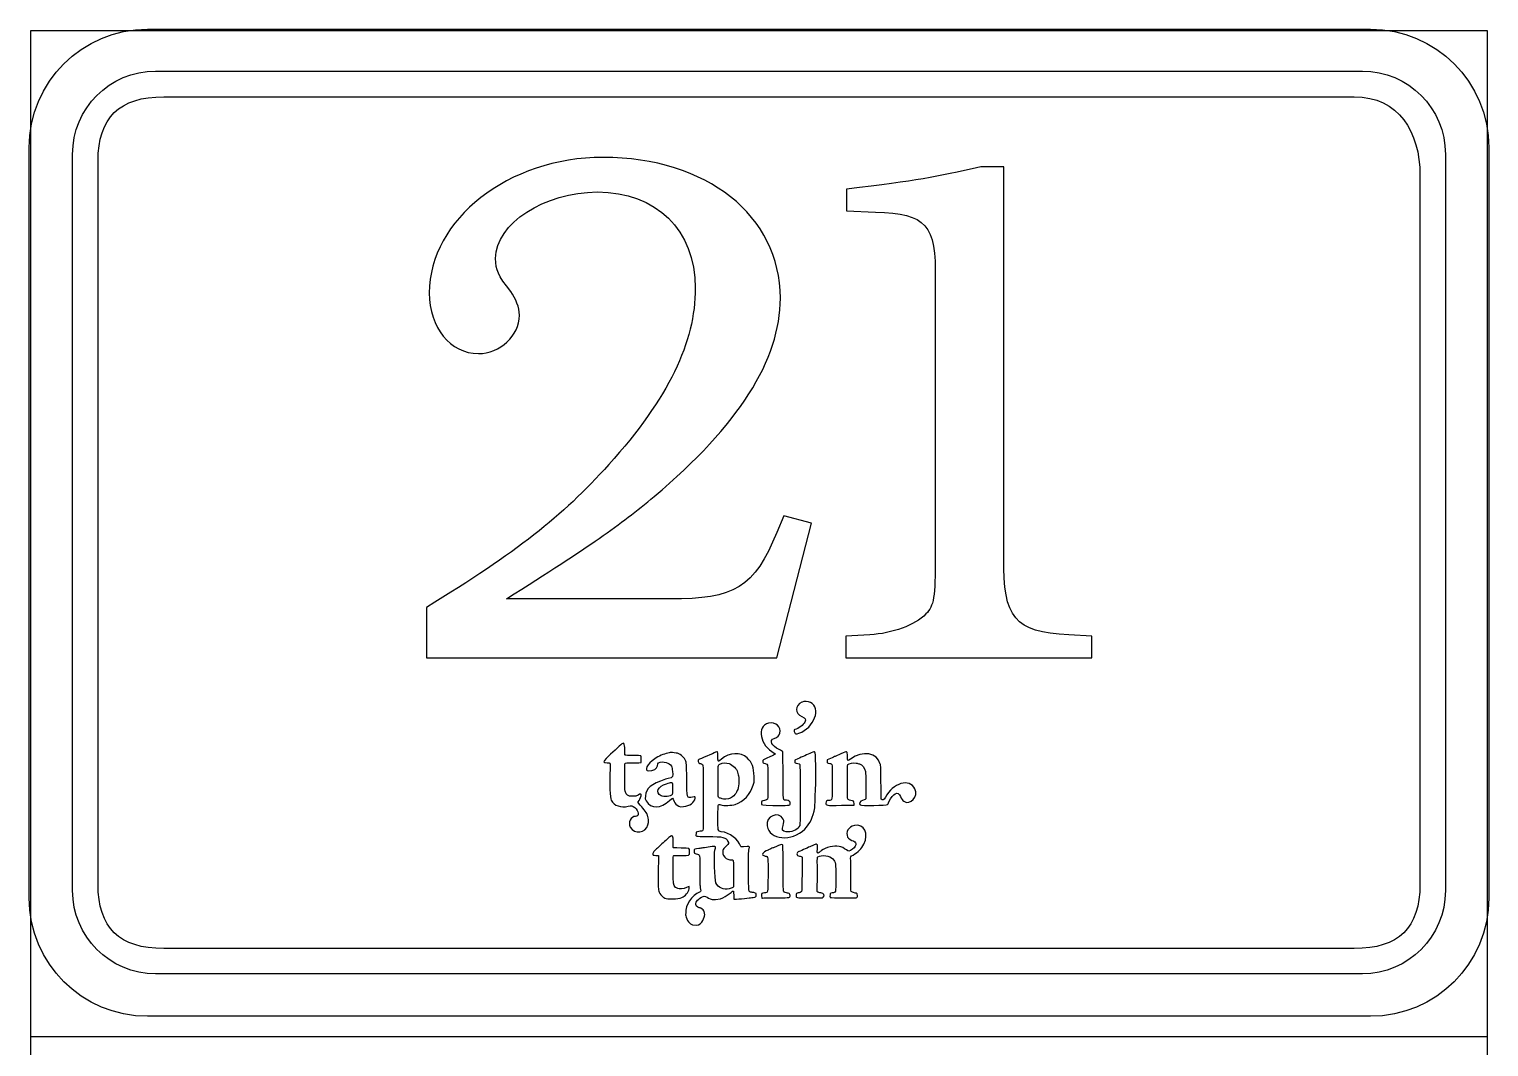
# Model space of a CAD drawing. Header units: millimetres. Extents: x 0 to 115, y 10 to 901.
# Drawn here: x -0.1 to 115.1, y 820.4 to 900.7 of the extents above; entities that cross this region are included whole.
import ezdxf

# ---------------------------------------------------------------- set-up
doc = ezdxf.new("R2010")
doc.units = ezdxf.units.MM
doc.layers.add('1', color=7, linetype='CONTINUOUS')

msp = doc.modelspace()

# ---------------------------------------------------------------- linework, layer by layer
at = {"layer": '1', "color": 7}
for p, q in [((0, 900.64166), (114.999971, 900.64166)), ((0, 9.610394), (0, 900.64166)), ((114.999971, 900.64166), (114.999971, 9.610394)), ((9.864019, 897.428207), (105.140122, 897.428207)), ((9.864019, 897.428207), (9.864019, 897.428207)), ((10.503252, 895.398324), (104.500888, 895.398324)), ((10.503252, 895.398324), (10.503252, 895.398324)), ((3.30588, 832.723826), (3.30588, 890.852077)), ((111.69826, 890.852077), (111.69826, 832.723826)), ((5.317772, 833.222654), (5.317772, 890.313385)), ((76.829706, 889.872413), (75.009373, 889.872413)), ((76.829706, 859.00577), (76.829706, 889.872413)), ((109.686369, 889.191552), (109.686369, 833.222654)), ((64.423217, 888.107113), (64.423217, 886.398258)), ((64.423217, 886.398258), (66.699692, 886.283958)), ((71.423739, 880.931613), (71.423739, 859.12007)), ((59.471981, 862.308828), (58.902951, 860.99967)), ((61.635567, 861.739797), (59.471981, 862.308828)), ((58.902951, 851.090142), (61.635567, 861.739797)), ((50.480382, 855.760214), (37.562718, 855.760214)), ((31.245527, 855.076884), (31.245527, 851.090142)), ((66.244962, 852.913298), (64.366773, 852.798998)), ((83.773783, 852.798998), (81.952039, 852.913298)), ((64.366773, 852.798998), (64.366773, 851.090142)), ((83.773783, 851.090142), (83.773783, 852.798998)), ((31.245527, 851.090142), (58.902951, 851.090142)), ((64.366773, 851.090142), (83.773783, 851.090142)), ((60.570179, 843.13324), (60.323587, 843.023173)), ((60.323587, 843.023173), (60.323587, 842.914165)), ((63.158156, 843.158287), (62.885459, 843.028817)), ((62.885459, 843.028817), (62.885459, 842.908873)), ((57.04099, 841.04409), (57.115426, 841.28539)), ((57.115426, 841.28539), (57.111545, 841.729184)), ((58.200218, 841.862887), (58.200218, 841.158742)), ((47.786218, 840.170612), (47.510698, 840.169201)), ((47.956962, 840.264451), (47.786218, 840.170612)), ((48.538693, 840.191426), (48.515057, 839.966706)), ((58.200218, 841.158742), (58.194573, 841.055379)), ((58.201276, 840.855354), (58.194573, 840.397801)), ((58.204098, 840.926967), (58.201276, 840.855354)), ((65.936281, 840.971065), (65.940515, 839.956829)), ((48.515057, 839.966706), (48.606073, 839.805487)), ((51.162301, 839.389209), (51.301648, 839.324651)), ((51.301648, 839.324651), (51.537304, 839.347934)), ((64.018228, 839.449887), (65.008828, 839.463645)), ((65.008828, 839.463645), (65.008828, 839.598759)), ((65.940515, 839.956829), (65.892184, 839.916965)), ((60.724695, 837.856743), (60.659784, 837.751968)), ((60.744098, 838.43424), (60.724695, 837.856743)), ((52.537782, 837.337454), (52.530726, 837.180115)), ((52.647848, 837.369204), (52.537782, 837.337454)), ((62.119226, 836.321807), (62.064192, 836.357437)), ((62.109701, 836.003248), (62.119226, 836.321807)), ((49.355726, 835.490662), (49.559632, 835.478315)), ((49.559632, 835.478315), (49.557162, 835.171045)), ((55.488062, 834.054857), (55.495118, 833.008871)), ((54.072718, 832.012626), (54.455834, 832.066248)), ((54.455834, 832.066248), (54.636457, 832.155854)), ((55.495118, 833.008871), (55.443965, 832.967596)), ((57.268531, 832.497696), (57.148587, 832.537559)), ((57.275234, 832.373518), (57.268531, 832.497696)), ((61.501865, 832.149151), (62.521745, 832.142096)), ((62.09312, 832.646568), (62.106879, 833.196196)), ((62.146742, 832.605293), (62.09312, 832.646568)), ((62.521745, 832.142096), (62.572545, 832.194659)), ((104.500888, 828.138773), (10.503252, 828.138773)), ((105.140122, 826.146285), (9.864019, 826.146285)), ((0, 821.185524), (115.010869, 821.185524))]:
    msp.add_line(p, q, dxfattribs=at)
at = {"layer": '1', "color": 1}
for p, q in [((9.224645, 900.735499), (105.779526, 900.735499)), ((9.224645, 900.735499), (9.224645, 900.735499)), ((-0.119865, 832.140684), (-0.119865, 891.385477)), ((115.124035, 891.385477), (115.124035, 832.140684)), ((105.779526, 822.792074), (9.224645, 822.792074))]:
    msp.add_line(p, q, dxfattribs=at)
for points in [[(-0.119865, 891.385477), (-0.119865, 896.565313), (4.047196, 900.735499), (9.224645, 900.735499)], [(105.779526, 900.735499), (110.956975, 900.735499), (115.124035, 896.565313), (115.124035, 891.385477)], [(9.224645, 822.792074), (4.047196, 822.792074), (-0.119865, 826.96226), (-0.119865, 832.140684)], [(115.124035, 832.140684), (115.124035, 826.96226), (110.956975, 822.792074), (105.779526, 822.792074)]]:
    msp.add_open_spline(points, degree=3, dxfattribs=at)
at = {"layer": '1', "color": 7}
for points in [[(3.30588, 890.852077), (3.30588, 894.495566), (6.231466, 897.428207), (9.864019, 897.428207)], [(105.140122, 897.428207), (108.772674, 897.428207), (111.69826, 894.495566), (111.69826, 890.852077)], [(5.317772, 890.313385), (5.317772, 893.750146), (7.005814, 895.398324), (10.503252, 895.398324)], [(104.500888, 895.398324), (107.998327, 895.398324), (109.686369, 892.629724), (109.686369, 889.191552)], [(45.188715, 890.612188), (37.733463, 890.612188), (31.473068, 885.714927), (31.473068, 879.906441)], [(59.187995, 879.508155), (59.187995, 885.999972), (53.383743, 890.612188), (45.188715, 890.612188)], [(75.009373, 889.872413), (71.309439, 889.017985), (70.114581, 888.790444), (64.423217, 888.107113)], [(36.70829, 882.640469), (36.70829, 885.373085), (40.578968, 887.879572), (44.732574, 887.879572)], [(44.732574, 887.879572), (49.399823, 887.879572), (52.472871, 884.860499), (52.472871, 880.304727)], [(66.699692, 886.283958), (70.740056, 886.170716), (71.480184, 885.316641), (71.423739, 880.931613)], [(37.904207, 880.020741), (36.879035, 881.3299), (36.70829, 881.671741), (36.70829, 882.640469)], [(31.473068, 879.906441), (31.473068, 877.172414), (33.124068, 875.123127), (35.342688, 875.123127)], [(38.586479, 878.141141), (38.586479, 878.766616), (38.302493, 879.4503), (37.904207, 880.020741)], [(52.472871, 880.304727), (52.472871, 875.977555), (50.36714, 871.648972), (45.643446, 866.352014)], [(49.229079, 863.846586), (55.887759, 869.427883), (59.187995, 874.610541), (59.187995, 879.508155)], [(35.342688, 875.123127), (37.049779, 875.123127), (38.586479, 876.546586), (38.586479, 878.141141)], [(45.643446, 866.352014), (41.886715, 862.195939), (38.415735, 859.461911), (31.245527, 855.076884)], [(37.562718, 855.760214), (44.334287, 860.030942), (46.440018, 861.512256), (49.229079, 863.846586)], [(58.902951, 860.99967), (57.139062, 856.671086), (55.545918, 855.70377), (50.480382, 855.760214)], [(71.423739, 859.12007), (71.423739, 855.873456), (71.309439, 855.191184), (70.683612, 854.564298)], [(81.952039, 852.913298), (77.684134, 853.140839), (76.773261, 854.222456), (76.829706, 859.00577)], [(70.683612, 854.564298), (69.772739, 853.653425), (68.065295, 853.026187), (66.244962, 852.913298)], [(60.896851, 847.606462), (60.332054, 847.322476), (60.329231, 846.689945), (60.894029, 846.455701)], [(60.65167, 845.141251), (61.861345, 845.553295), (62.45119, 847.139384), (61.556898, 847.577534)], [(61.556898, 847.577534), (61.386154, 847.661495), (61.038667, 847.676664), (60.898262, 847.606462)], [(58.252429, 845.932178), (57.28229, 845.711692), (57.583915, 844.146065), (58.707159, 843.574212)], [(59.155187, 845.150776), (59.297004, 845.638667), (58.810523, 846.060237), (58.251018, 845.932178)], [(61.124392, 846.023195), (61.02244, 845.809412), (60.612865, 845.507787), (60.323587, 845.43194)], [(60.894029, 846.455701), (61.183659, 846.335756), (61.228815, 846.247562), (61.124392, 846.023195)], [(58.693401, 844.735909), (58.982679, 844.843506), (59.094509, 844.944048), (59.155187, 845.150776)], [(60.323587, 845.43194), (60.265731, 845.41677), (60.26432, 845.307762), (60.323587, 845.179703)], [(60.323587, 845.179703), (60.37474, 845.066815), (60.416015, 845.06117), (60.65167, 845.141251)], [(46.586068, 844.218031), (46.320073, 843.982376), (45.555251, 843.282112), (45.429662, 843.159698)], [(46.898629, 843.823626), (46.897571, 844.395478), (46.852062, 844.453687), (46.584657, 844.218031)], [(46.922265, 843.410523), (46.907096, 843.421459), (46.898629, 843.559042), (46.898629, 843.823626)], [(50.480382, 843.608784), (50.468034, 843.60314), (50.383721, 843.58409), (50.294115, 843.567509)], [(50.950282, 843.581267), (50.795765, 843.605962), (50.507898, 843.622542), (50.480382, 843.608784)], [(54.058959, 843.637712), (53.947482, 843.579856), (52.824237, 843.090554), (52.740276, 843.064448)], [(54.257573, 843.309629), (54.256162, 843.724495), (54.249107, 843.736842), (54.06037, 843.637712)], [(56.578145, 843.190037), (56.059915, 843.669462), (55.162801, 843.631009), (54.533093, 843.100431)], [(59.093098, 843.845851), (58.48244, 844.137951), (58.282768, 844.581745), (58.693401, 844.735909)], [(59.375673, 843.686042), (59.365795, 843.704034), (59.239148, 843.775648), (59.093098, 843.845851)], [(59.40319, 841.832548), (59.396134, 842.834437), (59.383787, 843.668051), (59.375673, 843.686042)], [(61.626042, 843.58797), (61.506098, 843.53717), (61.274323, 843.43804), (61.111692, 843.368895)], [(61.970354, 842.973431), (61.950951, 843.792229), (61.97882, 843.741076), (61.626042, 843.58797)], [(64.482484, 843.300104), (64.465903, 843.760479), (64.503298, 843.745309), (63.969898, 843.509654)], [(67.081398, 842.708848), (66.825281, 843.607373), (65.692512, 843.79752), (64.736131, 843.105723)], [(45.429662, 843.159698), (45.180249, 842.915576), (45.206707, 842.80939), (45.509743, 842.80939)], [(45.509743, 842.80939), (45.789496, 842.80939), (45.786674, 842.816445), (45.735874, 841.963429)], [(46.934612, 840.561843), (46.897571, 840.709304), (46.884871, 842.708848), (46.922265, 842.766704)], [(47.551973, 843.385476), (47.22001, 843.39112), (46.936023, 843.402056), (46.922265, 843.410523)], [(46.922265, 842.766704), (46.937435, 842.791751), (47.062671, 842.798454), (47.549151, 842.805509)], [(47.549151, 842.805509), (47.962607, 842.810801), (48.167923, 842.82209), (48.188737, 842.838317)], [(48.174979, 843.35937), (48.165101, 843.368895), (47.885348, 843.380184), (47.551973, 843.385476)], [(48.188737, 842.838317), (48.221546, 842.866187), (48.209198, 843.326209), (48.174979, 843.35937)], [(49.279879, 843.131829), (48.669573, 842.704967), (48.392643, 842.171567), (48.77964, 842.171567)], [(48.77964, 842.171567), (49.177926, 842.171567), (49.452387, 842.331376), (49.475671, 842.579379)], [(50.294115, 843.567509), (49.951215, 843.501187), (49.579035, 843.341379), (49.279879, 843.131829)], [(49.475671, 842.579379), (49.497896, 842.807979), (49.58609, 842.874301), (49.860198, 842.874301)], [(49.860198, 842.874301), (50.292704, 842.874301), (50.643012, 842.638645), (50.644423, 842.345134)], [(51.672418, 843.039754), (51.549651, 843.308217), (51.246615, 843.53717), (50.950282, 843.581267)], [(51.793421, 841.515401), (51.790951, 842.797042), (51.793421, 842.770937), (51.672418, 843.039754)], [(52.740276, 843.064448), (52.628798, 843.028817), (52.708526, 842.765292), (52.829882, 842.765292)], [(52.829882, 842.765292), (52.908551, 842.765292), (53.036609, 842.69509), (53.075062, 842.63159)], [(53.075062, 842.63159), (53.094465, 842.598781), (53.101168, 837.759023), (53.082118, 837.585456)], [(54.279445, 842.973431), (54.267098, 843.00377), (54.257573, 843.156876), (54.257573, 843.309629)], [(54.26992, 841.359826), (54.267098, 842.715904), (54.257573, 842.620654), (54.420204, 842.706026)], [(54.533093, 843.100431), (54.294615, 842.898995), (54.305904, 842.903229), (54.279445, 842.973431)], [(54.420204, 842.706026), (54.621287, 842.810801), (54.913387, 842.82597), (55.150454, 842.742009)], [(55.150454, 842.742009), (55.442554, 842.640056), (55.759701, 842.317617), (55.80909, 842.071026)], [(57.111545, 841.729184), (57.10449, 842.442854), (56.959851, 842.835848), (56.578145, 843.190037)], [(58.122959, 843.180159), (57.836151, 843.061626), (57.804401, 843.036931), (57.805812, 842.918398)], [(57.805812, 842.918398), (57.805812, 842.80692), (57.826626, 842.787517), (57.990668, 842.751534)], [(57.990668, 842.751534), (58.204098, 842.700734), (58.200218, 842.724017), (58.200218, 841.862887)], [(58.707159, 843.574212), (58.864145, 843.494484), (58.829926, 843.470848), (58.122959, 843.180159)], [(60.323587, 842.914165), (60.323587, 842.793162), (60.330642, 842.784695), (60.557831, 842.742009)], [(60.557831, 842.742009), (60.633679, 842.72684), (60.708115, 842.700734), (60.723284, 842.681331)], [(61.111692, 843.368895), (60.949415, 843.300104), (60.705292, 843.195329), (60.570179, 843.13324)], [(60.723284, 842.681331), (60.757856, 842.638645), (60.773026, 839.338409), (60.744098, 838.43424)], [(61.986934, 842.281634), (61.986934, 842.301037), (61.97882, 842.609717), (61.970354, 842.973431)], [(62.885459, 842.908873), (62.885459, 842.776581), (62.867467, 842.787517), (63.092187, 842.751534)], [(63.092187, 842.751534), (63.298915, 842.715904), (63.290448, 842.780462), (63.290448, 841.329487)], [(63.50282, 843.31104), (63.464015, 843.298692), (63.30844, 843.229901), (63.158156, 843.158287)], [(63.969898, 843.509654), (63.752234, 843.412992), (63.542684, 843.324798), (63.50282, 843.31104)], [(64.481073, 841.283979), (64.481073, 842.413926), (64.486717, 842.623476), (64.514234, 842.664751)], [(64.736131, 843.105723), (64.485306, 842.924042), (64.496242, 842.914165), (64.482484, 843.300104)], [(64.514234, 842.664751), (64.580203, 842.766704), (64.982723, 842.835848), (65.181337, 842.781873)], [(65.181337, 842.781873), (65.250128, 842.762823), (65.363017, 842.734954), (65.434631, 842.721195)], [(65.434631, 842.721195), (65.666406, 842.674629), (65.849498, 842.442854), (65.910176, 842.113712)], [(67.133962, 841.263517), (67.120203, 842.40299), (67.113148, 842.594548), (67.081398, 842.708848)], [(45.735874, 841.963429), (45.692835, 841.265987), (45.745399, 839.983287), (45.821246, 839.850995)], [(50.129015, 841.503054), (48.927101, 841.091009), (48.606073, 840.826426), (48.538693, 840.191426)], [(50.338212, 841.55844), (50.28459, 841.548562), (50.189693, 841.523867), (50.129015, 841.503054)], [(50.667707, 842.147931), (50.751668, 841.712604), (50.702279, 841.624409), (50.338212, 841.55844)], [(50.644423, 842.345134), (50.644423, 842.301037), (50.653948, 842.212842), (50.667707, 842.147931)], [(52.262262, 840.10182), (51.800476, 839.988579), (51.796243, 840.003748), (51.793421, 841.515401)], [(54.464301, 840.003748), (54.258984, 840.046434), (54.271332, 839.95824), (54.26992, 841.359826)], [(55.80909, 842.071026), (55.821437, 842.011759), (55.847895, 841.919331), (55.866945, 841.865709)], [(55.866945, 841.865709), (55.949848, 841.649104), (55.929034, 841.007048), (55.832726, 840.712126)], [(59.671654, 839.852406), (59.396134, 839.86052), (59.416948, 839.707415), (59.40319, 841.832548)], [(61.900151, 839.255506), (61.938604, 839.483048), (62.004926, 841.807854), (61.986934, 842.281634)], [(63.290448, 841.329487), (63.290448, 839.79702), (63.296092, 839.830181), (63.002581, 839.82877)], [(64.762237, 839.842529), (64.446853, 839.900384), (64.478251, 839.735284), (64.481073, 841.283979)], [(65.910176, 842.113712), (65.923934, 842.036454), (65.93487, 841.585956), (65.936281, 840.971065)], [(69.814014, 840.74952), (69.384331, 841.606417), (68.057181, 841.226123), (67.479684, 840.081006)], [(47.510698, 840.169201), (47.127582, 840.16779), (47.015751, 840.243637), (46.934612, 840.561843)], [(48.19544, 840.29479), (48.176037, 840.366404), (48.132293, 840.360759), (47.956962, 840.264451)], [(48.042687, 839.834415), (48.100543, 839.908851), (48.21061, 840.236581), (48.19544, 840.29479)], [(49.767771, 840.211887), (49.279879, 840.45989), (49.519768, 840.97812), (50.203451, 841.153098)], [(50.648304, 840.305726), (50.521657, 840.151209), (49.996723, 840.096176), (49.767771, 840.211887)], [(50.203451, 841.153098), (50.283179, 841.173912), (50.382309, 841.204251), (50.425348, 841.220479)], [(50.425348, 841.220479), (50.568576, 841.277276), (50.649715, 841.255051), (50.67194, 841.154509)], [(50.67194, 841.154509), (50.700868, 841.016573), (50.682876, 840.34559), (50.648304, 840.305726)], [(52.45629, 840.012215), (52.470048, 840.137451), (52.448176, 840.147329), (52.262262, 840.10182)], [(55.832726, 840.712126), (55.741709, 840.438018), (55.47007, 840.112756), (55.245704, 840.007981)], [(55.614709, 839.52009), (56.313562, 839.768093), (56.816623, 840.304315), (57.04099, 841.04409)], [(58.194573, 840.397801), (58.187518, 839.861931), (58.198806, 839.889448), (57.94657, 839.838648)], [(58.194573, 841.055379), (58.195984, 841.000345), (58.194573, 840.989056), (58.204098, 840.926967)], [(67.151953, 839.945893), (67.150542, 839.947304), (67.142076, 840.541381), (67.133962, 841.263517)], [(67.756614, 839.720115), (68.068117, 840.414381), (68.495331, 840.612995), (68.680187, 840.145918)], [(68.680187, 840.145918), (68.761326, 839.937779), (68.830117, 839.841118), (68.94477, 839.765623)], [(68.94477, 839.765623), (69.458767, 839.423781), (70.108937, 840.159676), (69.814014, 840.74952)], [(45.821246, 839.850995), (46.067837, 839.420959), (46.603707, 839.236456), (47.182615, 839.382506)], [(47.182615, 839.382506), (47.437673, 839.445654), (47.491296, 839.434718), (47.685676, 839.27632)], [(47.685676, 839.27632), (48.016229, 839.004681), (48.063148, 838.577468), (47.762935, 838.577468)], [(48.132293, 839.451298), (47.904751, 839.678487), (47.907573, 839.66614), (48.042687, 839.834415)], [(48.694268, 838.66284), (48.694268, 838.778904), (48.421571, 839.16202), (48.132293, 839.451298)], [(48.606073, 839.805487), (48.961673, 839.16449), (49.744487, 839.179659), (50.441576, 839.838648)], [(50.441576, 839.838648), (50.696634, 840.079595), (50.688521, 840.081006), (50.805643, 839.759979)], [(50.805643, 839.759979), (50.862087, 839.606873), (50.997201, 839.466468), (51.162301, 839.389209)], [(51.537304, 839.347934), (52.055534, 839.400145), (52.416426, 839.662259), (52.45629, 840.012215)], [(54.261454, 838.577468), (54.26992, 839.618162), (54.25334, 839.549018), (54.480882, 839.481637)], [(54.596593, 839.961062), (54.590948, 839.97094), (54.53027, 839.98999), (54.464301, 840.003748)], [(54.480882, 839.481637), (54.728884, 839.408612), (55.360004, 839.430484), (55.614709, 839.52009)], [(55.245704, 840.007981), (55.120115, 839.948715), (54.62552, 839.914143), (54.596593, 839.961062)], [(57.695745, 839.618162), (57.695745, 839.45659), (57.666818, 839.462234), (58.582981, 839.447065)], [(57.94657, 839.838648), (57.723262, 839.79314), (57.695745, 839.766681), (57.695745, 839.618162)], [(59.415537, 838.356981), (59.068404, 839.032198), (58.01254, 838.594048), (58.135306, 837.827815)], [(58.582981, 839.447065), (59.838518, 839.429073), (59.97222, 839.442831), (59.97222, 839.586412)], [(59.97222, 839.586412), (59.97222, 839.755745), (59.868856, 839.846762), (59.671654, 839.852406)], [(61.110634, 837.567465), (61.52797, 837.982331), (61.775973, 838.511498), (61.900151, 839.255506)], [(62.787387, 839.624865), (62.786329, 839.429073), (62.762692, 839.431895), (64.018228, 839.449887)], [(63.002581, 839.82877), (62.83854, 839.82877), (62.790209, 839.781851), (62.787387, 839.624865)], [(65.008828, 839.598759), (65.008828, 839.78044), (64.99119, 839.799843), (64.762237, 839.842529)], [(65.684045, 839.839706), (65.466381, 839.788906), (65.35067, 839.585001), (65.478728, 839.480226)], [(65.478728, 839.480226), (65.557398, 839.415315), (67.58587, 839.436129), (67.646548, 839.502098)], [(65.892184, 839.916965), (65.864667, 839.895093), (65.771181, 839.86052), (65.684045, 839.839706)], [(67.479684, 840.081006), (67.359739, 839.84394), (67.278601, 839.809368), (67.151953, 839.945893)], [(67.646548, 839.502098), (67.661717, 839.518679), (67.711459, 839.616751), (67.756614, 839.720115)], [(47.762935, 838.577468), (47.389343, 838.577468), (47.14134, 838.089929), (47.332898, 837.73574)], [(47.332898, 837.73574), (47.65816, 837.13884), (48.558096, 837.249259), (48.730251, 837.907895)], [(48.724607, 838.573587), (48.708026, 838.599693), (48.694268, 838.639556), (48.694268, 838.66284)], [(48.730251, 837.907895), (48.79234, 838.147784), (48.790929, 838.471634), (48.724607, 838.573587)], [(54.522157, 837.36497), (54.25334, 837.393898), (54.251929, 837.398131), (54.261454, 838.577468)], [(58.135306, 837.827815), (58.315929, 836.707745), (60.085109, 836.553229), (61.110634, 837.567465)], [(59.640256, 837.360737), (59.350626, 837.39672), (59.289948, 837.521956), (59.40319, 837.855331)], [(59.40319, 837.855331), (59.481506, 838.090987), (59.48574, 838.221868), (59.415537, 838.356981)], [(65.031053, 837.860976), (64.576323, 837.775604), (64.310328, 837.31664), (64.501887, 836.944459)], [(65.783528, 836.37684), (66.198042, 837.217509), (65.798698, 838.004204), (65.031053, 837.860976)], [(50.454276, 836.958218), (50.273654, 836.808287), (50.027062, 836.58639), (49.709915, 836.288645)], [(50.731207, 836.533826), (50.733676, 837.067226), (50.682876, 837.147307), (50.452865, 836.957159)], [(52.530726, 837.180115), (52.524023, 836.983265), (52.420659, 837.003726), (53.445832, 836.991379)], [(52.865512, 837.403423), (52.806598, 837.403423), (52.707115, 837.386843), (52.647848, 837.369204)], [(53.082118, 837.585456), (53.065537, 837.436584), (53.032376, 837.409068), (52.865512, 837.403423)], [(53.445832, 836.991379), (54.698545, 836.976209), (54.876345, 836.934934), (55.054145, 836.60544)], [(56.062737, 836.204684), (55.879293, 836.772304), (55.187848, 837.293356), (54.522157, 837.36497)], [(60.659784, 837.751968), (60.495742, 837.487384), (60.037131, 837.310995), (59.640256, 837.360737)], [(64.501887, 836.944459), (64.567856, 836.81499), (64.81727, 836.650948), (64.947092, 836.650948)], [(49.362782, 835.971851), (49.24954, 835.888948), (49.110546, 835.704445), (49.111957, 835.635301)], [(49.111957, 835.635301), (49.111957, 835.515709), (49.133829, 835.501951), (49.355726, 835.490662)], [(49.709915, 836.288645), (49.543404, 836.131659), (49.386065, 835.98949), (49.362782, 835.971851)], [(50.729796, 836.123193), (50.728384, 836.142595), (50.729796, 836.327098), (50.731207, 836.533826)], [(51.344334, 836.076273), (50.802821, 836.087562), (50.731207, 836.091443), (50.729796, 836.123193)], [(51.329165, 835.490662), (52.055534, 835.490662), (52.010026, 835.470201), (52.01814, 835.77747)], [(52.01814, 835.77747), (52.026607, 836.086151), (52.08164, 836.061457), (51.344334, 836.076273)], [(52.377973, 835.844851), (52.369507, 835.683632), (52.394554, 835.65047), (52.543073, 835.620484)], [(52.745921, 836.039232), (52.427362, 836.003248), (52.386087, 835.982787), (52.377973, 835.844851)], [(52.543073, 835.620484), (52.850343, 835.555573), (52.832704, 835.640945), (52.831293, 834.279576)], [(53.064126, 836.083329), (52.991101, 836.070982), (52.849284, 836.051579), (52.745921, 836.039232)], [(53.655382, 836.168701), (53.443009, 836.141184), (53.240515, 836.112257), (53.064126, 836.083329)], [(53.910087, 836.203273), (53.86599, 836.196218), (53.75169, 836.179637), (53.655382, 836.168701)], [(54.027209, 835.90694), (54.104468, 836.18387), (54.085065, 836.232201), (53.910087, 836.203273)], [(54.100234, 833.321784), (53.99299, 833.618118), (53.937957, 835.580268), (54.027209, 835.90694)], [(54.655859, 835.911173), (54.537326, 835.508654), (54.908095, 835.105076), (55.365295, 835.135062)], [(54.896807, 836.214209), (54.732765, 836.05299), (54.677732, 835.982787), (54.655859, 835.911173)], [(55.054145, 836.60544), (55.136695, 836.455509), (55.131051, 836.44422), (54.896807, 836.214209)], [(56.277579, 836.178579), (56.093076, 836.165879), (56.075084, 836.16729), (56.062737, 836.204684)], [(56.718551, 836.02124), (56.773937, 836.222676), (56.791576, 836.21562), (56.277579, 836.178579)], [(56.677276, 834.393876), (56.677276, 835.771826), (56.681509, 835.883657), (56.718551, 836.02124)], [(58.220679, 835.917876), (57.747956, 835.748543), (57.632245, 835.507243), (57.99737, 835.447976)], [(58.427406, 836.013126), (58.357204, 835.975732), (58.263365, 835.933045), (58.220679, 835.917876)], [(58.587215, 836.081918), (58.569223, 836.081918), (58.497609, 836.050168), (58.427406, 836.013126)], [(58.709981, 836.124604), (58.66024, 836.10132), (58.605206, 836.081918), (58.587215, 836.081918)], [(59.040534, 836.266773), (58.908243, 836.211387), (58.75937, 836.14824), (58.709981, 836.124604)], [(59.382376, 836.29429), (59.359093, 836.382484), (59.313584, 836.378251), (59.040534, 836.266773)], [(59.409893, 834.453143), (59.404601, 835.432807), (59.391901, 836.261129), (59.382376, 836.29429)], [(60.63509, 835.796873), (60.567709, 835.796873), (60.498565, 835.701623), (60.498565, 835.609195)], [(60.498565, 835.609195), (60.498565, 835.499129), (60.564887, 835.446565), (60.695767, 835.446565)], [(61.518445, 836.179637), (61.315951, 836.080507), (60.662606, 835.796873), (60.63509, 835.796873)], [(61.692012, 836.256895), (61.681076, 836.256895), (61.603817, 836.222676), (61.518445, 836.179637)], [(61.858876, 836.32604), (61.777384, 836.287234), (61.701537, 836.256895), (61.692012, 836.256895)], [(62.064192, 836.357437), (62.010217, 836.392009), (62.002104, 836.390598), (61.858876, 836.32604)], [(62.240581, 835.727729), (62.109701, 835.613429), (62.098412, 835.638123), (62.109701, 836.003248)], [(62.148154, 835.39012), (62.41697, 835.562276), (63.134873, 835.461734), (63.334545, 835.222198)], [(62.33689, 835.796873), (62.325954, 835.796873), (62.281856, 835.766534), (62.240581, 835.727729)], [(62.44872, 835.873779), (62.397567, 835.829682), (62.346415, 835.796873), (62.33689, 835.796873)], [(63.123937, 836.171523), (62.827604, 836.092854), (62.57819, 835.982787), (62.44872, 835.873779)], [(64.399934, 835.924932), (64.051037, 836.221265), (63.624176, 836.303815), (63.123937, 836.171523)], [(64.879359, 835.984198), (64.621831, 835.785584), (64.569267, 835.780293), (64.399934, 835.924932)], [(64.748478, 835.073326), (64.727665, 835.43704), (64.712848, 835.402468), (64.940037, 835.525234)], [(65.146765, 836.436107), (65.177103, 836.31334), (65.066684, 836.127426), (64.879359, 835.984198)], [(64.940037, 835.525234), (65.317509, 835.730551), (65.609609, 836.026884), (65.783528, 836.37684)], [(64.947092, 836.650948), (64.989778, 836.650948), (65.131595, 836.498195), (65.146765, 836.436107)], [(49.557162, 835.171045), (49.557162, 835.003123), (49.551518, 834.415748), (49.545873, 833.867532)], [(50.753079, 833.287212), (50.729796, 833.312259), (50.717448, 835.428926), (50.740732, 835.465968)], [(50.740732, 835.465968), (50.750257, 835.481137), (50.951693, 835.490662), (51.329165, 835.490662)], [(55.365295, 835.135062), (55.489473, 835.143529), (55.481359, 835.219376), (55.488062, 834.054857)], [(56.899173, 832.583068), (56.670573, 832.591534), (56.677276, 832.534737), (56.677276, 834.393876)], [(57.99737, 835.447976), (58.226323, 835.410934), (58.227734, 835.40529), (58.215387, 833.882701)], [(59.509376, 832.584479), (59.41977, 832.603882), (59.421181, 832.572132), (59.409893, 834.453143)], [(60.695767, 835.446565), (60.776906, 835.446565), (60.881681, 835.394354), (60.901084, 835.346023)], [(60.901084, 835.346023), (60.921545, 835.292401), (60.892617, 832.710068), (60.870745, 832.651859)], [(62.110759, 834.630943), (62.101234, 835.35837), (62.101234, 835.359782), (62.148154, 835.39012)], [(62.106879, 833.196196), (62.123459, 833.893637), (62.123459, 833.779337), (62.110759, 834.630943)], [(63.334545, 835.222198), (63.55362, 834.960084), (63.562087, 834.906462), (63.563498, 833.704901)], [(64.754123, 833.779337), (64.760826, 834.328965), (64.758003, 834.910695), (64.748478, 835.073326)], [(10.503252, 828.138773), (7.005814, 828.138773), (5.317772, 829.784482), (5.317772, 833.222654)], [(49.545873, 833.867532), (49.539171, 832.986998), (49.541993, 832.858587), (49.57339, 832.771804)], [(50.775304, 833.199018), (50.775304, 833.236412), (50.764015, 833.276276), (50.753079, 833.287212)], [(52.831293, 834.279576), (52.829882, 833.31614), (52.835526, 833.102709), (52.864454, 832.946782)], [(55.149043, 832.868465), (54.760634, 832.722415), (54.235348, 832.949604), (54.100234, 833.321784)], [(58.215387, 833.882701), (58.204098, 832.459243), (58.226323, 832.562607), (57.925756, 832.536148)], [(63.563498, 833.704901), (63.563498, 832.494873), (63.58537, 832.578834), (63.269987, 832.534737)], [(64.955206, 832.562607), (64.727665, 832.628576), (64.740365, 832.558373), (64.754123, 833.779337)], [(109.686369, 833.222654), (109.686369, 829.784482), (107.998327, 828.138773), (104.500888, 828.138773)], [(9.864019, 826.146285), (6.231466, 826.146285), (3.30588, 829.078926), (3.30588, 832.723826)], [(49.57339, 832.771804), (49.592793, 832.718182), (49.618898, 832.634221), (49.632657, 832.58589)], [(49.632657, 832.58589), (49.661585, 832.479704), (49.842207, 832.249693), (49.931812, 832.204184)], [(49.931812, 832.204184), (49.967796, 832.184782), (50.032354, 832.14774), (50.076451, 832.120223)], [(50.076451, 832.120223), (50.239082, 832.015448), (51.126671, 832.045787), (51.405012, 832.165732)], [(50.988734, 832.923498), (50.888193, 832.956659), (50.775304, 833.101298), (50.775304, 833.199018)], [(51.090687, 832.879401), (51.079751, 832.888926), (51.032832, 832.90974), (50.988734, 832.923498)], [(51.771548, 832.956659), (51.571876, 832.858587), (51.163712, 832.812021), (51.090687, 832.879401)], [(51.405012, 832.165732), (51.673829, 832.280032), (51.927123, 832.587301), (51.981098, 832.865643)], [(52.849284, 832.624343), (52.162779, 832.311782), (51.695701, 831.606226), (51.720396, 830.919721)], [(51.981098, 832.865643), (52.019551, 833.065315), (52.005793, 833.072371), (51.771548, 832.956659)], [(52.529315, 831.528968), (52.448176, 831.758979), (52.617509, 832.02074), (52.964996, 832.201362)], [(52.864454, 832.946782), (52.911021, 832.692076), (52.909609, 832.651859), (52.849284, 832.624343)], [(52.964996, 832.201362), (53.171723, 832.311782), (53.192184, 832.311782), (53.398912, 832.193248)], [(53.398912, 832.193248), (53.601407, 832.077537), (53.626454, 832.009804), (54.072718, 832.012626)], [(54.636457, 832.155854), (54.881637, 832.278621), (55.118704, 832.428904), (55.300737, 832.578834)], [(55.311673, 832.912562), (55.267576, 832.905507), (55.194551, 832.886457), (55.149043, 832.868465)], [(55.300737, 832.578834), (55.497587, 832.742876), (55.506054, 832.733351), (55.506054, 832.342121)], [(55.443965, 832.967596), (55.415037, 832.945371), (55.357182, 832.920676), (55.311673, 832.912562)], [(55.506054, 832.342121), (55.506054, 832.181959), (55.515579, 832.045787), (55.526515, 832.037321)], [(55.526515, 832.037321), (55.562498, 832.016859), (56.642704, 832.114579), (56.82897, 832.157265)], [(56.82897, 832.157265), (56.878359, 832.168201), (56.977843, 832.17949), (57.050868, 832.17949)], [(57.148587, 832.537559), (57.082618, 832.559784), (56.969376, 832.580246), (56.899173, 832.583068)], [(57.050868, 832.17949), (57.242426, 832.180901), (57.283701, 832.213709), (57.275234, 832.373518)], [(57.925756, 832.536148), (57.712326, 832.518509), (57.68622, 832.488171), (57.70527, 832.282854)], [(57.70527, 832.282854), (57.724673, 832.093765), (57.702448, 832.111757), (57.870723, 832.137862)], [(57.870723, 832.137862), (57.947981, 832.149151), (58.434462, 832.155854), (58.95234, 832.154443)], [(58.95234, 832.154443), (60.017729, 832.153032), (59.950348, 832.139273), (59.950348, 832.335065)], [(59.66354, 832.540382), (59.609918, 832.556962), (59.540773, 832.576365), (59.509376, 832.584479)], [(59.815234, 832.508632), (59.784895, 832.508632), (59.717162, 832.523801), (59.66354, 832.540382)], [(59.950348, 832.335065), (59.950348, 832.450776), (59.90484, 832.508632), (59.815234, 832.508632)], [(60.432595, 832.308959), (60.432595, 832.140684), (60.351104, 832.154443), (61.501865, 832.149151)], [(60.582526, 832.530857), (60.483395, 832.530857), (60.432595, 832.456421), (60.432595, 832.308959)], [(60.870745, 832.651859), (60.849931, 832.598237), (60.692945, 832.530857), (60.582526, 832.530857)], [(62.372873, 832.533679), (62.27339, 832.549907), (62.177081, 832.580246), (62.146742, 832.605293)], [(62.572545, 832.194659), (62.715773, 832.337887), (62.625109, 832.492051), (62.372873, 832.533679)], [(63.132051, 832.465946), (63.096067, 832.392921), (63.095009, 832.157265), (63.132051, 832.160087)], [(63.269987, 832.534737), (63.183204, 832.523801), (63.154276, 832.508632), (63.132051, 832.465946)], [(63.132051, 832.160087), (63.14722, 832.160087), (63.621353, 832.154443), (64.18474, 832.14774)], [(64.18474, 832.14774), (65.346437, 832.132571), (65.272001, 832.121634), (65.272001, 832.31284)], [(65.18804, 832.510043), (65.15629, 832.511454), (65.051515, 832.533679), (64.955206, 832.562607)], [(65.272001, 832.31284), (65.272001, 832.476882), (65.258242, 832.508632), (65.18804, 832.510043)], [(111.69826, 832.723826), (111.69826, 829.078926), (108.772674, 826.146285), (105.140122, 826.146285)], [(51.720396, 830.919721), (51.720396, 830.919721), (51.674887, 830.834348), (51.728862, 830.722871)], [(52.864454, 831.346934), (52.770615, 831.346934), (52.550129, 831.466879), (52.529315, 831.528968)], [(53.156554, 831.127859), (53.114926, 831.187126), (52.900084, 831.346934), (52.864454, 831.346934)], [(53.211587, 830.739451), (53.23099, 830.78884), (53.188304, 831.082351), (53.156554, 831.127859)], [(51.728862, 830.722871), (51.781073, 830.61104), (51.796243, 830.378207), (51.931357, 830.256851)], [(51.931357, 830.256851), (52.066471, 830.135848), (52.029076, 830.011671), (52.540604, 829.992268)], [(52.540604, 829.992268), (53.051779, 829.971807), (53.204532, 830.717226), (53.211587, 830.739451)]]:
    msp.add_open_spline(points, degree=3, dxfattribs=at)

doc.saveas('drawing.dxf')
